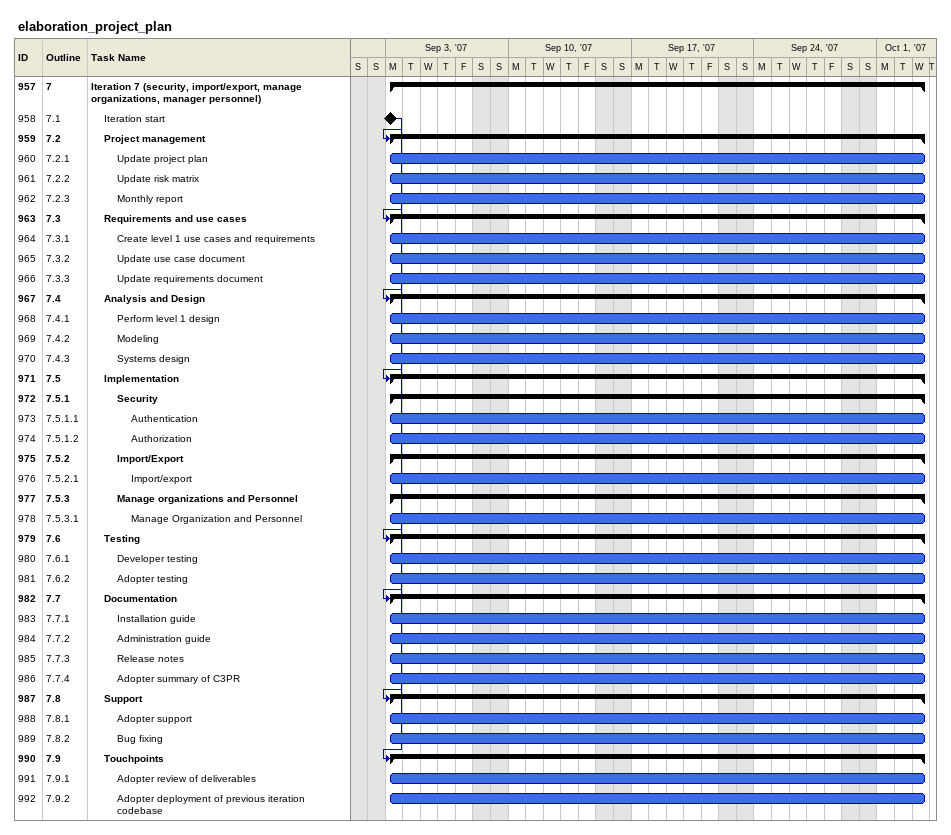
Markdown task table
elaboration_project_plan

| ID | WBS | Task | Start | Finish | Predecessors |
|---|---|---|---|---|---|
| 957 | 7 | **Iteration 7 (security, import/export, manage organizations, manager personnel)** | 2007-09-03 | 2007-10-03 |  |
| 958 | 7.1 | Iteration start (milestone) | 2007-09-03 | 2007-09-03 |  |
| 959 | 7.2 | **Project management** | 2007-09-03 | 2007-10-03 | 958 |
| 960 | 7.2.1 | Update project plan | 2007-09-03 | 2007-10-03 |  |
| 961 | 7.2.2 | Update risk matrix | 2007-09-03 | 2007-10-03 |  |
| 962 | 7.2.3 | Monthly report | 2007-09-03 | 2007-10-03 |  |
| 963 | 7.3 | **Requirements and use cases** | 2007-09-03 | 2007-10-03 | 958 |
| 964 | 7.3.1 | Create level 1 use cases and requirements | 2007-09-03 | 2007-10-03 |  |
| 965 | 7.3.2 | Update use case document | 2007-09-03 | 2007-10-03 |  |
| 966 | 7.3.3 | Update requirements document | 2007-09-03 | 2007-10-03 |  |
| 967 | 7.4 | **Analysis and Design** | 2007-09-03 | 2007-10-03 | 958 |
| 968 | 7.4.1 | Perform level 1 design | 2007-09-03 | 2007-10-03 |  |
| 969 | 7.4.2 | Modeling | 2007-09-03 | 2007-10-03 |  |
| 970 | 7.4.3 | Systems design | 2007-09-03 | 2007-10-03 |  |
| 971 | 7.5 | **Implementation** | 2007-09-03 | 2007-10-03 | 958 |
| 972 | 7.5.1 | **Security** | 2007-09-03 | 2007-10-03 |  |
| 973 | 7.5.1.1 | Authentication | 2007-09-03 | 2007-10-03 |  |
| 974 | 7.5.1.2 | Authorization | 2007-09-03 | 2007-10-03 |  |
| 975 | 7.5.2 | **Import/Export** | 2007-09-03 | 2007-10-03 |  |
| 976 | 7.5.2.1 | Import/export | 2007-09-03 | 2007-10-03 |  |
| 977 | 7.5.3 | **Manage organizations and Personnel** | 2007-09-03 | 2007-10-03 |  |
| 978 | 7.5.3.1 | Manage Organization and Personnel | 2007-09-03 | 2007-10-03 |  |
| 979 | 7.6 | **Testing** | 2007-09-03 | 2007-10-03 | 958 |
| 980 | 7.6.1 | Developer testing | 2007-09-03 | 2007-10-03 |  |
| 981 | 7.6.2 | Adopter testing | 2007-09-03 | 2007-10-03 |  |
| 982 | 7.7 | **Documentation** | 2007-09-03 | 2007-10-03 | 958 |
| 983 | 7.7.1 | Installation guide | 2007-09-03 | 2007-10-03 |  |
| 984 | 7.7.2 | Administration guide | 2007-09-03 | 2007-10-03 |  |
| 985 | 7.7.3 | Release notes | 2007-09-03 | 2007-10-03 |  |
| 986 | 7.7.4 | Adopter summary of C3PR | 2007-09-03 | 2007-10-03 |  |
| 987 | 7.8 | **Support** | 2007-09-03 | 2007-10-03 | 958 |
| 988 | 7.8.1 | Adopter support | 2007-09-03 | 2007-10-03 |  |
| 989 | 7.8.2 | Bug fixing | 2007-09-03 | 2007-10-03 |  |
| 990 | 7.9 | **Touchpoints** | 2007-09-03 | 2007-10-03 | 958 |
| 991 | 7.9.1 | Adopter review of deliverables | 2007-09-03 | 2007-10-03 |  |
| 992 | 7.9.2 | Adopter deployment of previous iteration codebase | 2007-09-03 | 2007-10-03 |  |
